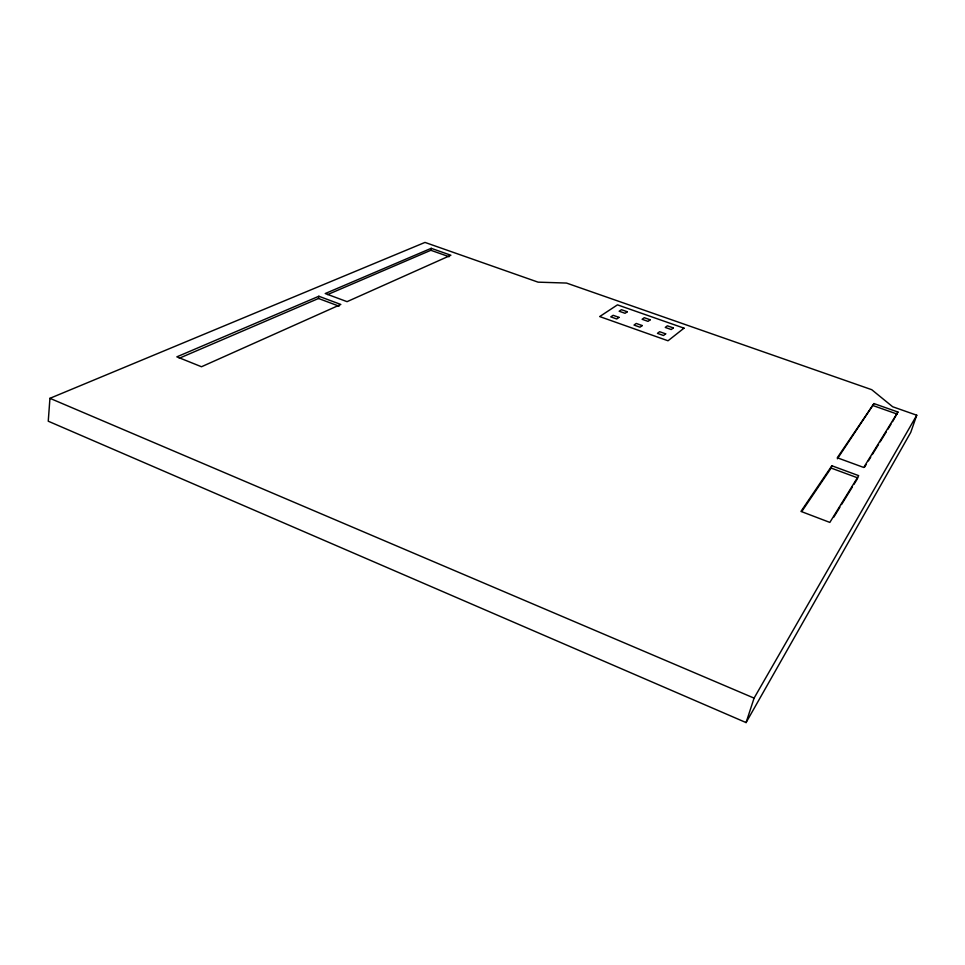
<?xml version="1.0" encoding="UTF-8"?>
<svg xmlns="http://www.w3.org/2000/svg" width="965" height="965" viewBox="0 0 965 965"><rect width="100%" height="100%" fill="white"/><g stroke="black" fill="none" stroke-linecap="round" stroke-linejoin="round"><path stroke-width="1.45" d="M49.939 398.316L48.25 421.21L746.078 722.58L910.743 432.38L916.75 415.215L892.649 406.748L871.733 389.691L566.503 283.059L538.072 282.154L424.986 242.42L49.939 398.316L754.087 698.117L916.75 415.215M179.333 358.208L318.51 298.487L318.848 296.255L340.802 304.458L201.492 366.748L176.86 356.845L318.848 296.255M327.63 294.578L430.848 250.285L431.21 248.319L450.872 255.243L347.05 301.659L325.229 293.541L431.21 248.319M746.078 722.58L754.087 698.117M801.843 511.39L831.118 468.061L831.866 465.769L858.681 475.649L829.84 522.415L800.962 511.414L831.866 465.769M837.379 458.797L873.976 403.587L897.933 412.031L892.541 421.693M897.933 412.031L863.735 467.458L837.282 457.772L873.976 403.587M833.7 517.264L839.948 507.12M841.504 504.586L852.445 486.83M854.001 484.297L857.125 479.219M864.519 467.205L866.075 464.684M868.416 460.884L870.744 457.096M872.312 454.563L878.536 444.455M880.092 441.922L886.316 431.813M887.872 429.28L890.985 424.226M873.277 405.662L897.221 414.106M430.848 250.285L449.099 256.726M831.118 468.061L857.909 477.952M318.51 298.487L339.077 306.182M684.016 328.16L668.021 340.778L599.687 316.568L617.467 304.856L684.016 328.16M665.669 333.842L663.51 335.506L657.43 333.359L659.614 331.707L665.669 333.842M673.341 327.907L671.242 329.535L665.247 327.425L667.358 325.808L673.341 327.907M642.244 325.567L640 327.195L633.993 325.072L636.249 323.456L642.244 325.567M650.217 319.789L648.034 321.369L642.099 319.282L644.294 317.714L650.217 319.789M619.06 317.389L616.744 318.981L610.785 316.87L613.137 315.302L619.06 317.389M627.322 311.755L625.055 313.299L619.18 311.237L621.46 309.693L627.322 311.755"/></g></svg>
